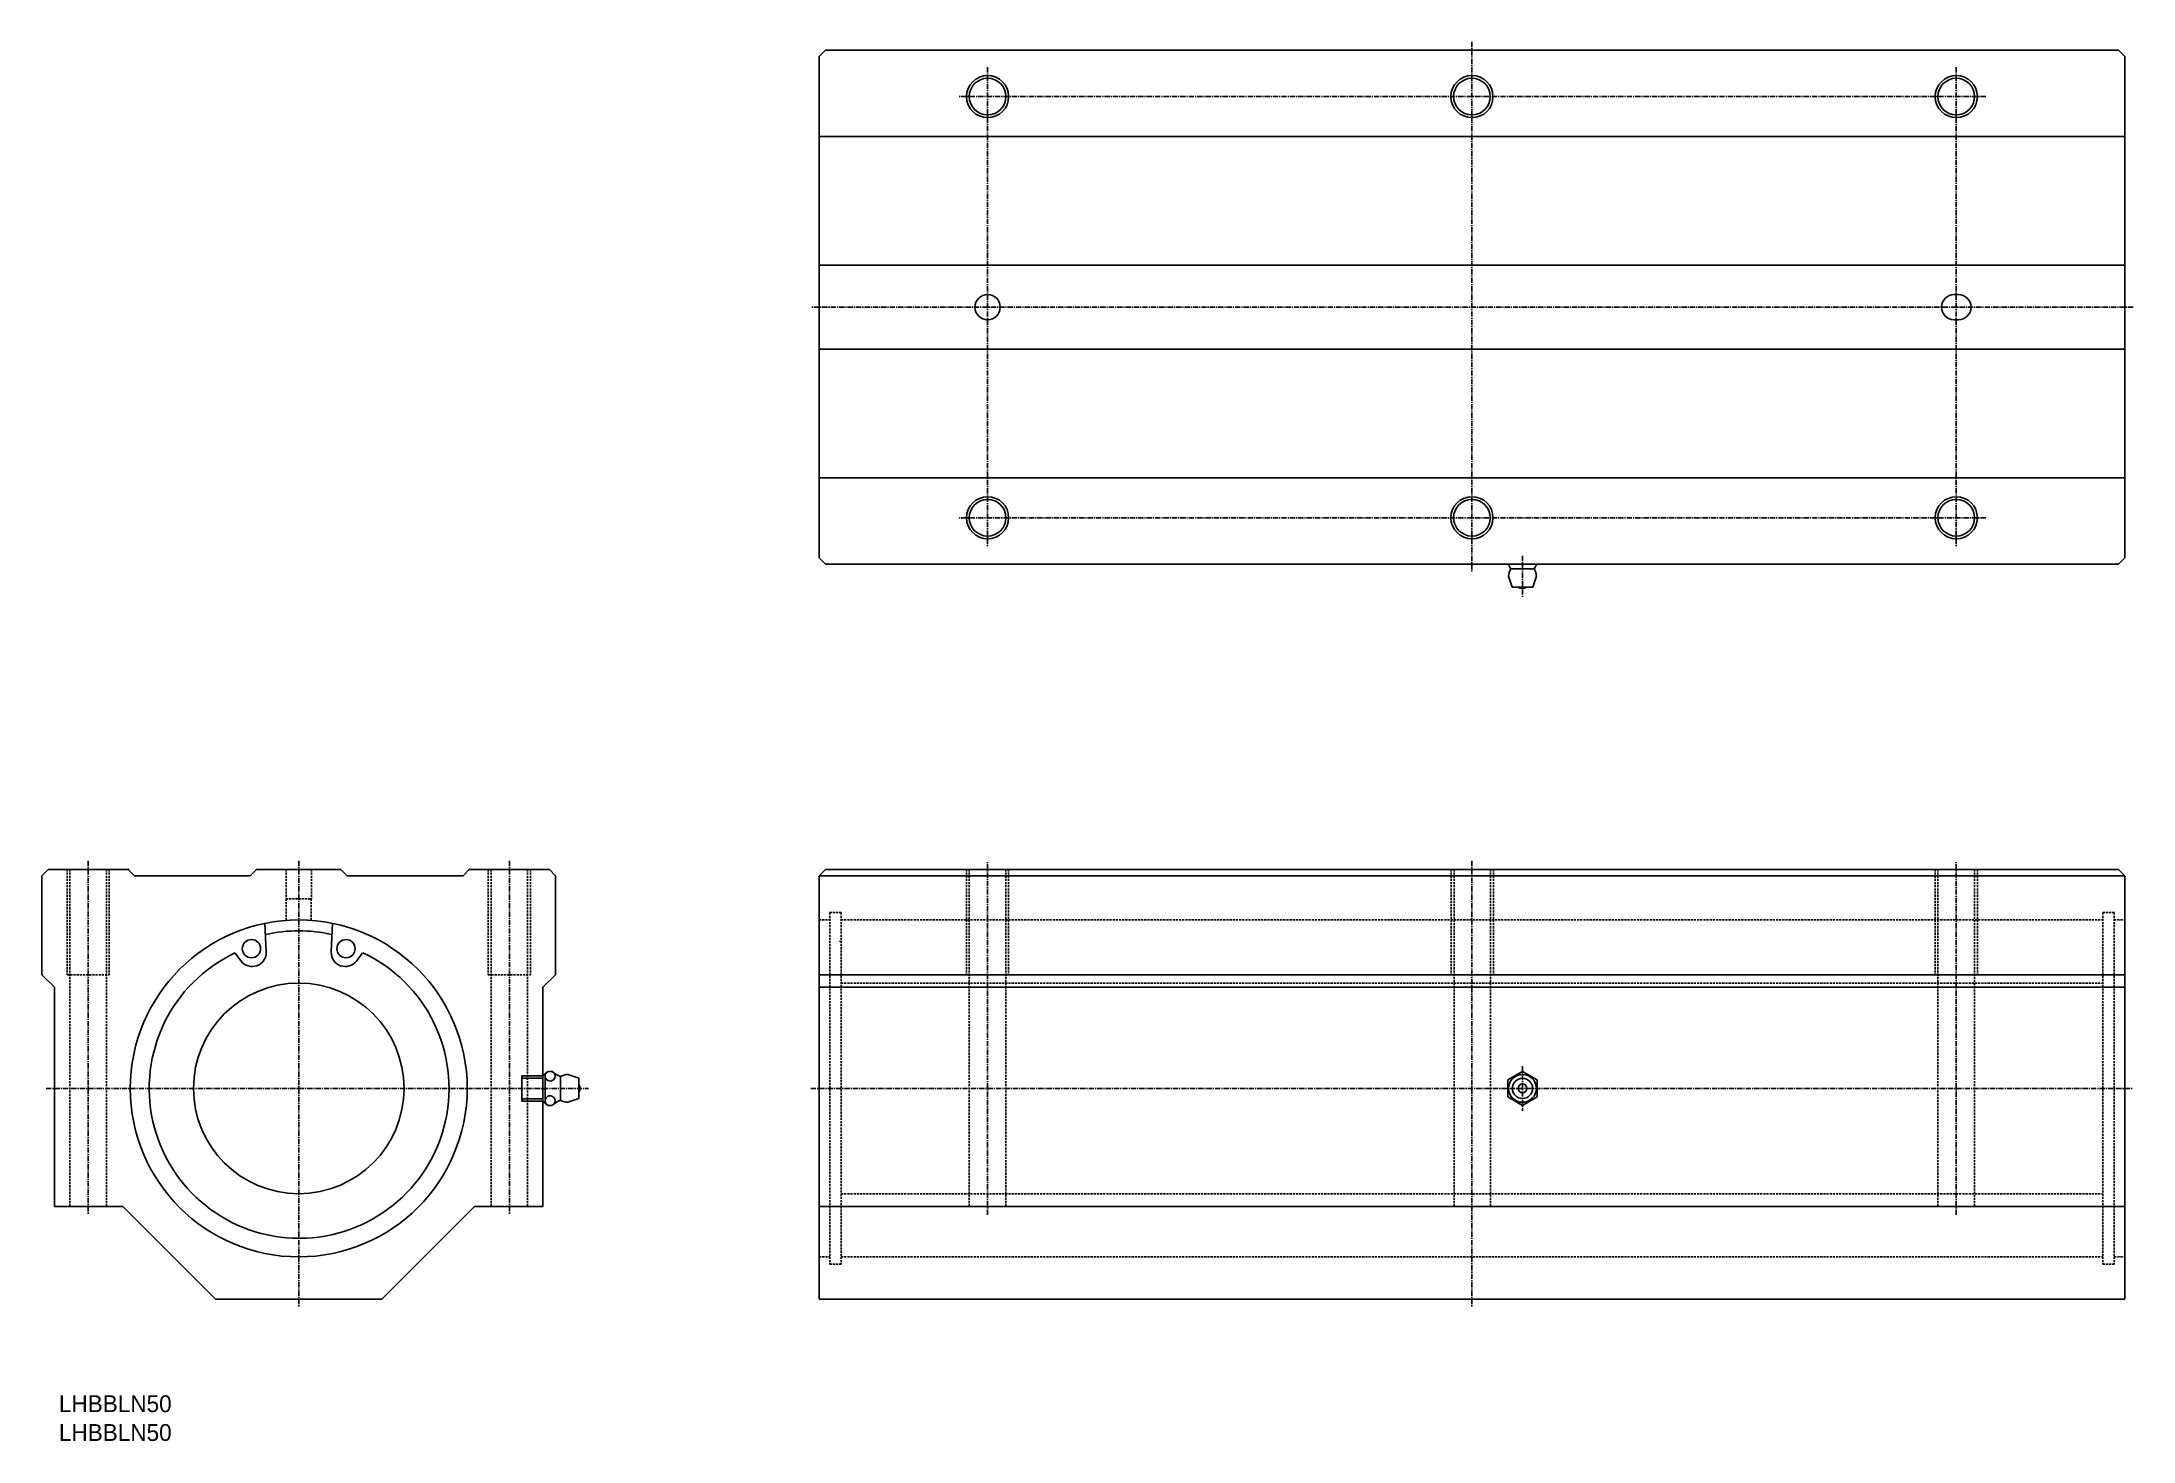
# Model space of a CAD drawing. Extents: x 1993 to 2489, y -1048 to -716.
import ezdxf

# ---------------------------------------------------------------- set-up
doc = ezdxf.new("R2010")
doc.units = 0
doc.linetypes.add('CENTER', pattern=[2, 1.25, -0.25, 0.25, -0.25])
doc.linetypes.add('DASHED', pattern=[0.75, 0.5, -0.25])
doc.layers.get('0').update_dxf_attribs({"linetype": 'CONTINUOUS'})
doc.layers.add('CENTER', color=1, linetype='CENTER')

msp = doc.modelspace()

# ---------------------------------------------------------------- linework, layer by layer
at = {"color": 7, "linetype": 'CONTINUOUS'}
for p, q in [((2177.49, -719.43), (2178.99, -717.93)), ((2177.49, -719.43), (2177.49, -838.43)), ((2485.99, -717.93), (2178.99, -717.93)), ((2487.49, -719.43), (2485.99, -717.93)), ((2487.49, -719.43), (2487.49, -838.43)), ((2177.49, -738.43), (2487.49, -738.43)), ((2177.49, -768.93), (2487.49, -768.93)), ((2447.99, -775.93), (2446.99, -775.93)), ((2447.99, -781.93), (2446.99, -781.93)), ((2177.49, -788.93), (2487.49, -788.93)), ((2177.49, -819.43), (2487.49, -819.43)), ((2177.49, -838.43), (2178.99, -839.93)), ((2487.49, -838.43), (2485.99, -839.93)), ((2485.99, -839.93), (2178.99, -839.93)), ((2342.06, -845.43), (2341.19, -842.83)), ((2341.69, -841.09), (2347.29, -841.09)), ((2347.79, -842.83), (2346.93, -845.43)), ((2342.06, -845.43), (2346.93, -845.43)), ((1994.43, -912.41), (1992.93, -913.91)), ((2013.43, -912.41), (1994.43, -912.41)), ((2013.43, -912.41), (2014.93, -913.91)), ((2042.43, -913.91), (2043.93, -912.41)), ((2043.93, -912.41), (2063.93, -912.41)), ((2065.43, -913.91), (2063.93, -912.41)), ((2094.43, -912.41), (2092.93, -913.91)), ((2113.43, -912.41), (2094.43, -912.41)), ((2114.92, -913.91), (2113.43, -912.41)), ((2178.99, -912.41), (2177.49, -913.91)), ((2178.99, -912.41), (2485.99, -912.41)), ((2485.99, -912.41), (2487.49, -913.91)), ((1992.93, -913.91), (1992.93, -937.41)), ((2042.43, -913.91), (2014.93, -913.91)), ((2092.93, -913.91), (2065.43, -913.91)), ((2114.92, -913.91), (2114.92, -937.41)), ((2177.49, -913.91), (2177.49, -1014.41)), ((2177.49, -913.91), (2487.49, -913.91)), ((2487.49, -913.91), (2487.49, -1014.41)), ((2046.2, -932), (2045.91, -925.28)), ((2061.65, -932), (2061.94, -925.28)), ((2040.23, -934.18), (2038.76, -932.26)), ((2067.62, -934.18), (2069.09, -932.26)), ((1992.93, -937.41), (1995.93, -940.41)), ((2111.92, -940.41), (2114.92, -937.41)), ((2177.49, -937.41), (2487.49, -937.41)), ((1995.93, -940.41), (1995.93, -992.41)), ((2111.92, -940.41), (2111.92, -992.41)), ((2177.49, -940.36), (2487.49, -940.36)), ((2106.93, -961.41), (2106.93, -967.41)), ((2106.93, -961.41), (2111.92, -961.41)), ((2106.93, -961.95), (2111.92, -961.95)), ((2111.92, -961.41), (2112.81, -960.6)), ((2111.92, -961.41), (2111.92, -967.41)), ((2112.43, -961.48), (2112.43, -967.34)), ((2113.15, -960.38), (2114.12, -960.38)), ((2116.08, -961.61), (2116.08, -967.21)), ((2120.43, -961.98), (2117.83, -961.11)), ((2120.43, -961.98), (2120.43, -966.84)), ((2340.99, -962.39), (2344.49, -960.37)), ((2340.99, -966.43), (2340.99, -962.39)), ((2344.49, -960.37), (2347.99, -962.39)), ((2347.99, -966.43), (2347.99, -962.39)), ((2106.93, -966.87), (2111.92, -966.87)), ((2106.93, -967.41), (2111.92, -967.41)), ((2111.92, -967.41), (2112.81, -968.22)), ((2117.83, -967.71), (2120.43, -966.84)), ((2340.99, -966.43), (2344.49, -968.45)), ((2344.49, -968.45), (2347.99, -966.43)), ((2113.15, -968.44), (2114.12, -968.44)), ((2012.18, -992.41), (1995.93, -992.41)), ((2034.18, -1014.41), (2012.18, -992.41)), ((2073.68, -1014.41), (2095.68, -992.41)), ((2095.68, -992.41), (2111.92, -992.41)), ((2177.49, -992.41), (2487.49, -992.41)), ((2073.68, -1014.41), (2034.18, -1014.41)), ((2177.49, -1014.41), (2487.49, -1014.41))]:
    msp.add_line(p, q, dxfattribs=at)
at = {"color": 3, "linetype": 'DASHED'}
for p, q in [((1998.93, -912.41), (1998.93, -937.41)), ((1999.58, -912.41), (1999.58, -992.41)), ((2008.28, -912.41), (2008.28, -992.41)), ((2008.93, -912.41), (2008.93, -937.41)), ((2050.93, -912.41), (2050.93, -919.41)), ((2056.93, -912.41), (2056.93, -919.41)), ((2098.93, -912.41), (2098.93, -937.41)), ((2099.58, -912.41), (2099.58, -992.41)), ((2108.28, -912.41), (2108.28, -992.41)), ((2108.93, -912.41), (2108.93, -937.41)), ((2212.49, -912.41), (2212.49, -937.41)), ((2213.14, -912.41), (2213.14, -992.41)), ((2221.84, -912.41), (2221.84, -992.41)), ((2222.49, -912.41), (2222.49, -937.41)), ((2327.58, -912.41), (2327.58, -937.41)), ((2328.23, -912.41), (2328.23, -992.41)), ((2336.93, -912.41), (2336.93, -992.41)), ((2337.58, -912.41), (2337.58, -937.41)), ((2442.49, -912.41), (2442.49, -937.41)), ((2443.14, -912.41), (2443.14, -992.41)), ((2451.84, -912.41), (2451.84, -992.41)), ((2452.49, -912.41), (2452.49, -937.41)), ((2050.93, -919.41), (2056.93, -919.41)), ((2050.98, -919.41), (2050.98, -924.52)), ((2056.88, -919.41), (2056.88, -924.52)), ((2179.99, -922.66), (2179.99, -1006.16)), ((2179.99, -922.66), (2182.69, -922.66)), ((2182.69, -922.66), (2182.69, -1006.16)), ((2482.29, -922.66), (2482.29, -1006.16)), ((2484.99, -922.66), (2482.29, -922.66)), ((2484.99, -922.66), (2484.99, -1006.16)), ((2177.49, -924.41), (2179.99, -924.41)), ((2182.69, -924.41), (2482.29, -924.41)), ((2484.99, -924.41), (2487.49, -924.41)), ((1998.93, -937.41), (2008.93, -937.41)), ((2098.93, -937.41), (2108.93, -937.41)), ((2182.69, -939.41), (2482.29, -939.41)), ((2182.69, -989.41), (2482.29, -989.41)), ((2177.49, -1004.41), (2179.99, -1004.41)), ((2179.99, -1006.16), (2182.69, -1006.16)), ((2182.69, -1004.41), (2482.29, -1004.41)), ((2484.99, -1006.16), (2482.29, -1006.16)), ((2484.99, -1004.41), (2487.49, -1004.41))]:
    msp.add_line(p, q, dxfattribs=at)
at = {"color": 9, "linetype": 'CONTINUOUS'}
msp.add_line((2113.43, -912.41), (2094.43, -912.41), dxfattribs=at)
at = {"color": 13, "linetype": 'CONTINUOUS'}
msp.add_line((2182.49, -929.41), (2182.49, -929.61), dxfattribs=at)
at = {"color": 7}
for p, q in [((2053.84, -964.41), (2054.02, -964.41)), ((2053.93, -964.5), (2053.93, -964.32))]:
    msp.add_line(p, q, dxfattribs=at)
at = {"color": 3, "linetype": 'CONTINUOUS'}
for centre in [(2217.49, -728.93), (2332.49, -728.93), (2447.49, -728.93), (2217.49, -828.93), (2332.49, -828.93), (2447.49, -828.93)]:
    msp.add_circle(centre, 5, dxfattribs=at)
at = {"color": 7, "linetype": 'CONTINUOUS'}
for centre, radius in [((2217.49, -728.93), 4.35), ((2332.49, -728.93), 4.35), ((2447.49, -728.93), 4.35), ((2217.49, -778.93), 3), ((2217.49, -828.93), 4.35), ((2332.49, -828.93), 4.35), ((2447.49, -828.93), 4.35), ((2053.93, -964.41), 40), ((2042.7, -931.24), 2.17), ((2065.15, -931.24), 2.17), ((2053.93, -964.41), 25), ((2344.49, -964.41), 3.3), ((2344.49, -964.41), 2.4), ((2344.49, -964.41), 1.05)]:
    msp.add_circle(centre, radius, dxfattribs=at)
for centre, radius, start, end in [((2446.99, -778.93), 3, 90, 270), ((2447.99, -778.93), 3, 270, 90), ((2336.09, -843.23), 6, 20.9614, 33.367), ((2344.49, -842.83), 3.3, 148.0472, 180), ((2352.9, -843.23), 6, 146.633, 159.0387), ((2344.49, -842.83), 3.3, 360, 31.9528), ((2344.49, -843.92), 1.82, 236.6015, 303.3985), ((2053.93, -961.91), 34.92, 76.9236, 103.0764), ((2054.02, -964.41), 35.59, 115.3865, 64.8759), ((2042.87, -932.15), 3.33, 217.5057, 2.4933), ((2064.98, -932.15), 3.33, 177.5067, 322.4943), ((2113.61, -961.48), 1.19, 112.9586, 0), ((2118.23, -956.01), 6, 226.8336, 249.0386), ((2113.61, -961.48), 1.19, 0, 37.5509), ((2117.83, -964.41), 3.3, 90, 121.9528), ((2113.61, -967.34), 1.19, 359.9999, 247.0413), ((2118.23, -972.81), 6, 110.9613, 132.9025), ((2113.61, -967.34), 1.19, 322.449, 359.9999), ((2117.83, -964.41), 3.3, 238.0472, 270), ((2118.91, -964.41), 1.82, 326.6015, 33.3985)]:
    msp.add_arc(centre, radius, start, end, dxfattribs=at)
for p in [(2443.99, -778.93), (2450.99, -778.93)]:
    msp.add_point(p, dxfattribs=at)
at = {"color": 13}
for p in [(2013.43, -912.41), (2094.42, -912.41), (1992.93, -937.41)]:
    msp.add_point(p, dxfattribs=at)
at = {"layer": 'CENTER', "color": 1, "linetype": 'CENTER'}
for p, q in [((2332.49, -715.93), (2332.49, -841.93)), ((2217.49, -721.93), (2217.49, -835.93)), ((2447.49, -721.93), (2447.49, -835.93)), ((2454.49, -728.93), (2210.49, -728.93)), ((2489.49, -778.93), (2175.49, -778.93)), ((2454.49, -828.93), (2210.49, -828.93)), ((2344.49, -837.93), (2344.49, -847.73)), ((2003.93, -910.41), (2003.93, -994.41)), ((2053.93, -910.41), (2053.93, -1016.41)), ((2103.93, -910.41), (2103.93, -994.41)), ((2217.49, -994.41), (2217.49, -910.41)), ((2332.49, -910.41), (2332.49, -1016.41)), ((2447.49, -994.41), (2447.49, -910.41)), ((2344.49, -959.11), (2344.49, -969.71)), ((1993.93, -964.41), (2122.73, -964.41)), ((2175.49, -964.41), (2489.49, -964.41))]:
    msp.add_line(p, q, dxfattribs=at)

# ---------------------------------------------------------------- texts
at = {"color": 7, "linetype": 'CONTINUOUS'}
for p in [(1996.99, -1041.27), (1996.99, -1048.11)]:
    msp.add_text('LHBBLN50', height=4, dxfattribs=at).set_placement(p)

doc.saveas('drawing.dxf')
